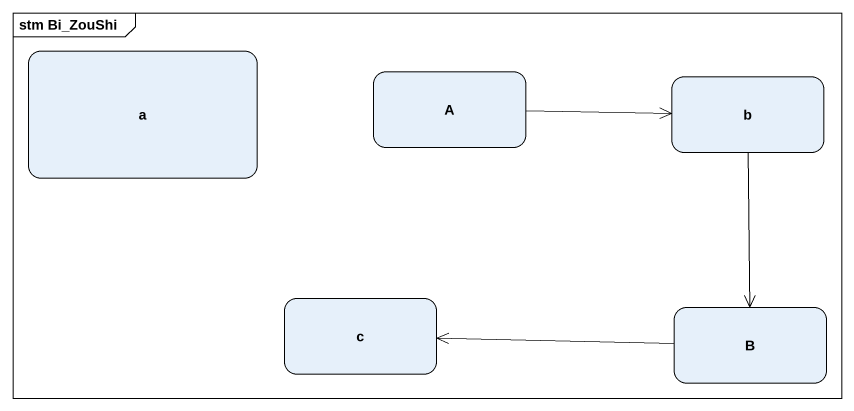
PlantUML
@startuml
mainframe stm Bi_ZouShi
hide empty description
state a
state A
state b
state c
state B
A -right-> b
b --> B
B -left-> c
@enduml
